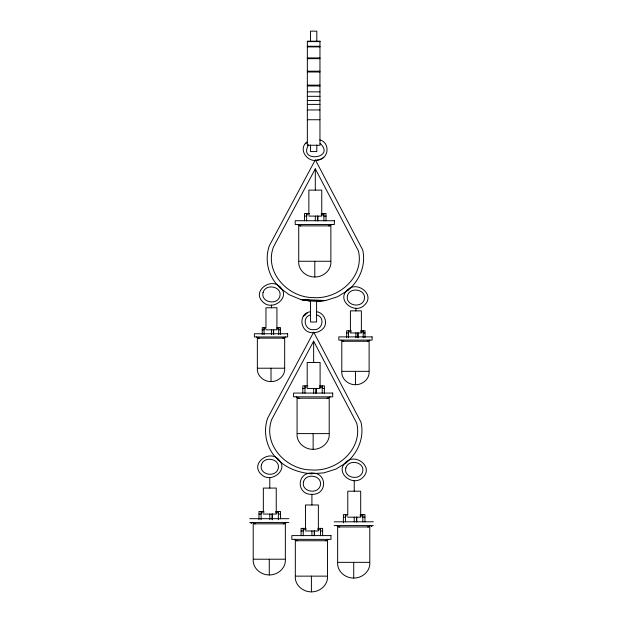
<?xml version="1.0" encoding="UTF-8"?>
<svg xmlns="http://www.w3.org/2000/svg" width="623" height="623" viewBox="0 0 623 623"><rect width="100%" height="100%" fill="white"/><g stroke="black" fill="none" stroke-linecap="round" stroke-linejoin="round"><path stroke-width="0.93" d="M263.342 511.475L263.342 488.074L276.246 488.074L276.246 514.061L263.342 514.061M305.465 529.682L305.465 504.988L318.361 504.988L318.361 530.967L305.465 530.967M307.201 385.871L307.201 362.461L320.097 362.461L320.097 388.448L307.201 388.448M308.86 213.525L308.86 190.124L321.756 190.124L321.756 216.103L308.86 216.103M350.414 330.758L350.414 310.869L361.371 310.869L361.371 332.955L350.414 332.955M315.308 168.825L273.404 247.09C264.066 272.438 288.13 297.63 313.252 297.599C338.258 299.577 364.712 277.079 358.389 250.828L315.308 168.825L315.308 190.124M313.649 341.163L271.745 419.435C262.408 444.783 286.471 469.976 311.593 469.944C336.599 471.923 363.053 449.424 356.73 423.173L313.649 341.163L313.649 362.461M276.238 457.819C284.984 467.912 298.331 472.678 311.383 473.784L311.913 473.044C327.48 472.39 327.48 494.989 311.913 494.335C296.346 494.989 296.346 472.39 311.913 473.044M310.542 301.15L300.605 299.468L289.173 294.726L279.525 287.546L280.007 286.907C270.499 276.955 251.466 291.657 262.898 301.96C272.407 311.913 291.439 297.21 280.007 286.907M277.866 459.883L278.349 459.244C268.84 449.292 249.807 464.003 261.239 474.305C270.748 484.258 289.781 469.555 278.349 459.244M308.642 144.785C297.529 163.14 336.241 158.499 320.16 143.454M305.301 143.695L307.24 142.511L306.672 142.122C297.514 149.761 308.19 163.491 318.361 159.94C328.913 158.53 330.33 142.55 319.817 139.902M310.441 311.71C296.797 313.844 300.699 334.395 313.922 332.604A12.6 12.6 0 0 0 322.13 329.528C328.897 324.116 324.84 312.964 316.702 311.71M347.338 290.022C335.906 300.333 354.939 315.036 364.447 305.083C375.879 294.78 356.847 280.077 347.338 290.022L347.907 290.411C359.619 280.63 366.238 265.024 362.641 249.839L315.347 159.807L269.237 245.921C264.682 259.363 267.82 274.798 277.5 285.209M345.679 462.367C334.247 472.67 353.28 487.381 362.788 477.428C374.221 467.118 355.188 452.415 345.679 462.367L346.248 462.757C357.96 452.976 364.58 437.369 360.982 422.184L313.688 332.152L267.579 418.267C263.023 431.7 266.169 447.135 275.841 457.555M303.642 316.04L307.521 312.777M347.907 290.411L337.526 296.75L325.634 300.512L316.593 301.15L325.634 300.512L300.605 299.468L310.542 301.057L325.634 300.512L323.828 300.551M346.248 462.757L335.867 469.096L323.976 472.857L315.3 473.496M371.986 526.419L371.386 526.661M310.628 314.88C301.54 316.936 304.686 330.603 313.571 329.629C322.457 330.603 325.603 316.936 316.515 314.88M314.794 276.986C323.267 277.18 331.631 270.109 330.868 261.271L298.721 261.271C297.958 270.109 306.321 277.18 314.794 276.986L314.794 261.271M271.013 381.58C278.216 381.743 285.326 375.731 284.672 368.216L257.354 368.216C256.707 375.731 263.817 381.743 271.013 381.58L271.013 368.216M355.453 384.703C362.656 384.866 369.766 378.854 369.12 371.339L341.793 371.339C341.147 378.854 348.257 384.866 355.453 384.703L355.453 371.339M313.135 449.323C321.608 449.526 329.972 442.447 329.209 433.608L297.062 433.608C296.299 442.447 304.663 449.526 313.135 449.323L313.135 433.608M269.276 574.936C277.749 575.138 286.113 568.059 285.35 559.22L253.211 559.22C252.447 568.059 260.811 575.138 269.276 574.936L269.276 559.22M353.724 578.058C362.189 578.253 370.553 571.182 369.789 562.343L337.65 562.343C336.887 571.182 345.251 578.253 353.724 578.058L353.724 562.343M311.399 591.85C319.872 592.045 328.235 584.974 327.472 576.135L295.325 576.135C294.562 584.974 302.926 592.045 311.399 591.85L311.399 576.135M311.383 473.784L315.043 473.402M316.204 300.854L325.634 300.512M321.118 300.605L316.593 300.699L316.593 321.998L310.542 321.998L310.542 300.457M316.204 300.629L319.031 300.598M307.349 41.616L319.957 41.616M307.349 46.273L319.957 46.273M307.349 46.896L319.957 46.896M307.349 57.923L319.957 57.923M307.349 58.671L319.957 58.671M307.349 71.186L319.957 71.186M307.349 71.995L319.957 71.995M307.349 85.141L319.957 85.141M307.349 85.966L319.957 85.966M307.349 91.846L319.957 91.846M307.349 96.331L319.957 96.331M307.349 100.552L319.957 100.552M307.349 104.399L319.957 104.399M307.349 109.944L319.957 109.944M307.349 119.741L319.957 119.741M309.522 213.525L304.483 213.525L304.483 220.799M321.203 213.525L326.024 213.525L326.024 220.869M306.625 214.818L309.522 214.818M321.203 214.818L323.882 214.818M304.483 216.103L306.625 216.103M323.882 216.103L326.024 216.103M276.97 327.636L280.56 327.636L280.56 334.489M264.066 328.734L265.966 328.734M276.97 328.734L278.738 328.734M262.244 329.832L264.066 329.832M265.966 329.832L276.931 329.832L276.931 307.746L265.966 307.746L265.966 327.636L262.244 327.636L262.244 334.551M278.738 329.832L280.56 329.832M351.279 330.758L346.692 330.758L346.692 337.666M360.624 330.758L365 330.758L365 337.604M348.514 331.857L351.279 331.857M360.624 331.857L363.178 331.857M346.692 332.955L348.514 332.955M363.178 332.955L365 332.955M307.863 385.871L302.825 385.871L302.825 393.144M319.544 385.871L324.365 385.871L324.365 393.206M304.966 387.156L307.863 387.156M319.544 387.156L322.223 387.156M302.825 388.448L304.966 388.448M322.223 388.448L324.365 388.448M264.004 511.475L258.966 511.475L258.966 519.691M275.685 511.475L280.506 511.475L280.506 518.819M261.107 512.768L264.004 512.768M275.685 512.768L278.364 512.768M258.966 514.061L261.107 514.061M278.364 514.061L280.506 514.061M360.125 514.598L364.953 514.598L364.953 521.942M345.547 515.891L347.782 515.891M360.125 515.891L362.804 515.891M343.405 517.176L345.547 517.176M347.782 517.176L360.686 517.176L360.686 491.197L347.782 491.197L347.782 514.598L343.405 514.598L343.405 522.814M362.804 517.176L364.953 517.176M249.706 518.679L288.854 518.679M334.146 521.801L373.294 521.801M249.706 522.448L288.854 522.448M334.146 525.571L373.294 525.571M306.127 528.39L301.088 528.39L301.088 535.671M317.808 528.39L322.628 528.39L322.628 535.733M303.23 529.682L306.127 529.682M317.808 529.682L320.487 529.682M301.088 530.967L303.23 530.967M320.487 530.967L322.628 530.967M316.959 301.08L300.605 299.468L307.832 300.364M300.605 299.468L304.367 299.756M251.614 523.538L251.014 523.304M305.013 314.467L305.582 314.856M277.897 285.474L279.525 287.546M369.789 561.853L369.789 526.957L337.65 526.957L337.65 561.853M369.12 370.926L369.12 341.264L341.793 341.264L341.793 370.926M363.178 330.758L363.178 337.736M362.804 514.598L362.804 521.918M358.061 332.955L358.061 337.736M357.867 332.955L357.867 337.736M356.784 517.176L356.784 521.918M356.558 517.176L356.558 521.918M355.897 308.206L355.897 310.869M355.897 332.955L355.897 337.736M354.238 480.543L354.238 491.197M354.238 517.176L354.238 521.918M348.514 330.758L348.514 337.736M345.547 514.598L345.547 521.918M330.868 260.78L330.868 225.876L298.721 225.876L298.721 260.78M329.209 433.125L329.209 398.222L297.062 398.222L297.07 433.125M327.472 575.644L327.472 540.748L295.325 540.748L295.325 575.644M323.882 213.525L323.882 220.838M322.223 385.871L322.223 393.183M320.487 528.39L320.487 535.71M317.862 216.103L317.862 220.838M317.629 216.103L317.629 220.838M316.803 41.476L316.803 31.15L310.503 31.15L310.503 41.476M316.803 145.05L316.803 151.568L310.503 151.568L310.503 145.05M316.204 388.448L316.204 393.183M315.97 388.448L315.97 393.183M315.308 216.103L315.308 220.838M314.467 530.967L314.467 535.71M314.233 530.967L314.233 535.71M313.649 388.448L313.649 393.183M311.913 494.335L311.913 504.988M311.913 530.967L311.913 535.71M306.625 213.525L306.625 220.838M304.966 385.871L304.966 393.183M303.23 528.39L303.23 535.71M285.35 558.738L285.35 523.834L253.211 523.834L253.211 558.738M284.672 367.804L284.672 338.141L257.354 338.141L257.354 367.804M278.738 327.636L278.738 334.613M278.364 511.475L278.364 519.738M273.622 329.832L273.622 334.613M273.427 329.832L273.427 334.613M272.344 514.061L272.344 519.738M272.111 514.061L272.111 519.738M271.449 305.083L271.449 307.746M271.449 329.832L271.449 334.613M269.79 477.428L269.79 488.074M269.79 514.061L269.79 519.738M264.066 327.636L264.066 334.613M261.107 511.475L261.107 519.738M323.789 157.183A12.6 12.6 0 0 1 315.581 160.259M369.867 340.096A4.82 4.174 -90 0 1 367.29 341.24M343.623 341.24A4.82 4.174 -90 0 1 341.038 340.096M339.8 526.933A5.669 4.914 90 0 1 336.763 525.578M370.677 525.578A5.669 4.914 -90 0 1 367.64 526.933M299.219 398.198A5.669 4.914 -90 0 1 296.174 396.851M330.097 396.851A5.669 4.914 90 0 1 327.052 398.198M286.237 522.463A5.669 4.914 -90 0 1 283.2 523.811M255.36 523.811A5.669 4.914 -90 0 1 252.323 522.463M297.483 540.725A5.669 4.914 90 0 1 294.438 539.378M328.36 539.378A5.669 4.914 -90 0 1 325.315 540.725M300.878 225.861A5.669 4.914 -90 0 1 297.833 224.506M331.755 224.506A5.669 4.914 90 0 1 328.71 225.861M285.427 336.973A4.82 4.174 -90 0 1 282.842 338.125M259.184 338.125A4.82 4.174 -90 0 1 256.598 336.973M263.077 292.46C260.437 302.396 277.126 305.776 279.828 296.408C282.46 286.463 265.772 283.091 263.077 292.46M261.419 464.805C258.779 474.742 275.467 478.114 278.17 468.753C280.802 458.808 264.113 455.436 261.419 464.805M303.541 481.711C300.901 491.656 317.59 495.028 320.284 485.667C322.924 475.723 306.236 472.351 303.541 481.711M347.517 295.582C344.885 305.519 361.566 308.891 364.268 299.531C366.908 289.586 350.219 286.214 347.517 295.582M345.858 467.92C343.226 477.864 359.915 481.236 362.609 471.868C365.249 461.931 348.561 458.559 345.858 467.92M319.957 41.196L307.349 41.196L307.349 145.26L319.957 145.26L319.957 41.196M334.364 220.721L295.224 220.721L295.224 224.498L334.364 224.498L334.364 220.721M287.647 333.757L254.379 333.757L254.379 336.965L287.647 336.965L287.647 333.757M372.095 336.879L338.819 336.879L338.819 340.088L372.095 340.088L372.095 336.879M332.705 393.066L293.565 393.066L293.565 396.835L332.705 396.835L332.705 393.066M330.969 535.593L291.829 535.593L291.829 539.362L330.969 539.362L330.969 535.593"/></g></svg>
